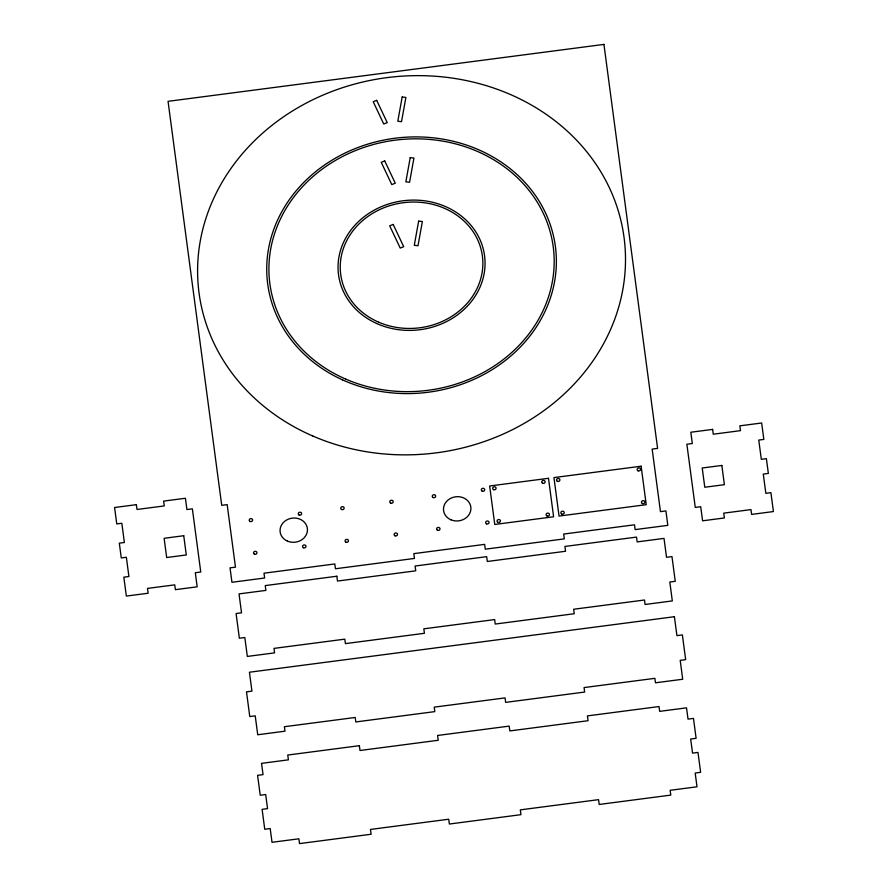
<?xml version="1.0" encoding="UTF-8"?>
<svg xmlns="http://www.w3.org/2000/svg" width="888" height="888" viewBox="0 0 888 888"><rect width="100%" height="100%" fill="white"/><g stroke="black" fill="none" stroke-linecap="round" stroke-linejoin="round"><path stroke-width="1.33" d="M402.175 97.014L397.802 121.234L401.52 121.656L405.894 97.436L402.175 97.014M410.223 157.609L405.849 181.829L409.579 182.262L413.941 158.042L410.223 157.609M418.648 221.101L414.285 245.321L418.004 245.743L422.377 221.523L418.648 221.101M376.679 100.344L373.204 101.709L383.738 123.987L387.224 122.611L376.679 100.344M384.726 160.939L381.252 162.315L391.786 184.582L395.271 183.217L384.726 160.939M393.162 224.431L389.677 225.796L400.222 248.074L403.707 246.698L393.162 224.431M603.94 44.4L168.054 101.332L221.723 505.328L227.173 504.617L235.475 567.143L230.025 567.854L231.946 582.284L264.635 578.01L263.991 573.204L334.82 563.947L335.464 568.764L414.463 558.441L413.83 553.635L484.659 544.377L485.292 549.184L564.302 538.872L563.658 534.054L634.498 524.808L635.131 529.614L667.82 525.352L665.911 510.922L660.461 511.632L652.158 449.106L657.597 448.396L603.94 44.4M136.375 504.662L114.585 507.514L116.761 523.931L121.834 523.265L124.387 542.501L119.314 543.167L121.279 557.93L126.351 557.276L128.904 576.512L123.832 577.167L126.351 596.07L148.141 593.228L147.497 588.411L174.747 584.859L175.38 589.665L197.18 586.824L195.305 572.727L200.755 572.016L192.363 508.824L186.913 509.534L185.414 498.257L163.625 501.11L164.258 505.916L137.018 509.479L136.375 504.662M712.62 429.404L690.82 432.245L692.318 443.523L686.868 444.233L695.271 507.425L700.71 506.715L702.586 520.812L724.375 517.959L723.742 513.153L750.982 509.59L751.625 514.407L773.415 511.555L770.906 492.651L765.845 493.317L763.28 474.081L768.353 473.415L766.388 458.652L761.327 459.318L758.763 440.071L763.835 439.416L761.649 422.999L739.859 425.84L740.503 430.647L713.253 434.21L712.62 429.404M548.495 478.299L489.654 485.991L494.76 524.464L553.601 516.783L548.495 478.299M641.125 466.211L553.946 477.589L559.052 516.072L646.231 504.684L641.125 466.211M183.738 535.73L164.125 538.295L166.678 557.531L186.291 554.967L183.738 535.73M721.844 465.445L702.219 468.009L704.783 487.246L724.397 484.682L721.844 465.445M336.841 576.234L265.246 585.592L265.889 590.398L239.027 593.905L241.536 612.809L236.086 613.519L239.372 638.239L244.822 637.529L247.33 656.432L274.581 652.869L273.981 648.395L344.81 639.149L345.41 643.622L424.409 633.299L423.82 628.826L494.649 619.58L495.238 624.053L574.247 613.73L573.648 609.257L644.477 600.01L645.077 604.484L672.316 600.921L669.807 582.017L675.257 581.307L671.972 556.587L666.522 557.298L664.013 538.394L637.151 541.913L636.518 537.096L564.923 546.453L565.556 551.259L487.312 561.482L486.68 556.665L415.085 566.022L415.728 570.829L337.484 581.052L336.841 576.234M674.414 616.716L249.428 672.227L251.937 691.13L246.498 691.841L249.772 716.561L255.222 715.85L257.731 734.753L284.981 731.19L284.382 726.717L355.211 717.471L355.811 721.944L434.809 711.621L434.221 707.148L505.05 697.901L505.649 702.375L584.648 692.052L584.049 687.578L654.889 678.332L655.477 682.805L682.717 679.242L680.208 660.339L685.658 659.629L682.373 634.909L676.922 635.619L674.414 616.716M359.351 745.687L287.756 755.044L288.4 759.851L261.538 763.358L263.037 774.625L257.587 775.346L260.228 795.248L265.679 794.538L267.554 808.635L262.104 809.345L264.746 829.259L270.196 828.548L272.017 842.301L298.879 838.794L299.522 843.6L371.117 834.254L370.474 829.436L448.718 819.224L449.361 824.031L520.945 814.673L520.312 809.867L598.556 799.655L599.189 804.461L670.784 795.104L670.151 790.298L697.002 786.79L695.182 773.037L700.632 772.327L697.979 752.414L692.54 753.124L690.664 739.027L696.114 738.317L693.473 718.414L688.022 719.125L686.524 707.847L659.662 711.355L659.018 706.548L587.423 715.895L588.067 720.712L509.823 730.924L509.19 726.118L437.595 735.464L438.228 740.281L359.995 750.493L359.351 745.687M482.228 491.153A1.698 1.499 -7 0 0 484.704 489.677A1.698 1.499 -7 0 0 482.095 488.544A1.698 1.499 -7 0 0 482.228 491.153M345.998 542.213A1.698 1.499 -7 0 0 348.473 540.748A1.698 1.499 -7 0 0 345.865 539.615A1.698 1.499 -7 0 0 345.998 542.213M341.647 509.512A1.698 1.499 -7 0 0 344.133 508.036A1.698 1.499 -7 0 0 341.514 506.915A1.698 1.499 -7 0 0 341.647 509.512M395.038 535.808A1.698 1.499 -7 0 0 397.513 534.343A1.698 1.499 -7 0 0 394.894 533.211A1.698 1.499 -7 0 0 395.038 535.808M390.687 503.108A1.698 1.499 -7 0 0 393.173 501.631A1.698 1.499 -7 0 0 390.554 500.51A1.698 1.499 -7 0 0 390.687 503.108M254.456 554.168A1.698 1.499 -7 0 0 256.943 552.702A1.698 1.499 -7 0 0 254.323 551.57A1.698 1.499 -7 0 0 254.456 554.168M250.116 521.467A1.698 1.499 -7 0 0 252.603 520.002A1.698 1.499 -7 0 0 249.983 518.87A1.698 1.499 -7 0 0 250.116 521.467M303.496 547.763A1.698 1.499 -7 0 0 305.983 546.298A1.698 1.499 -7 0 0 303.363 545.165A1.698 1.499 -7 0 0 303.496 547.763M299.156 515.062A1.698 1.499 -7 0 0 301.631 513.597A1.698 1.499 -7 0 0 299.023 512.465A1.698 1.499 -7 0 0 299.156 515.062M437.529 530.258A1.698 1.499 -7 0 0 440.015 528.793A1.698 1.499 -7 0 0 437.396 527.661A1.698 1.499 -7 0 0 437.529 530.258M433.189 497.558A1.698 1.499 -7 0 0 435.664 496.081A1.698 1.499 -7 0 0 433.055 494.949A1.698 1.499 -7 0 0 433.189 497.558M486.569 523.853A1.698 1.499 -7 0 0 489.044 522.388A1.698 1.499 -7 0 0 486.435 521.256A1.698 1.499 -7 0 0 486.569 523.853M497.957 522.366A1.698 1.499 -7 0 0 500.432 520.901A1.698 1.499 -7 0 0 497.824 519.769A1.698 1.499 -7 0 0 497.957 522.366M493.606 489.665A1.698 1.499 -7 0 0 496.092 488.189A1.698 1.499 -7 0 0 493.473 487.057A1.698 1.499 -7 0 0 493.606 489.665M546.997 515.961A1.698 1.499 -7 0 0 549.472 514.496A1.698 1.499 -7 0 0 546.864 513.364A1.698 1.499 -7 0 0 546.997 515.961M542.646 483.261A1.698 1.499 -7 0 0 545.132 481.784A1.698 1.499 -7 0 0 542.513 480.652A1.698 1.499 -7 0 0 542.646 483.261M561.76 514.041A1.698 1.499 -7 0 0 564.235 512.565A1.698 1.499 -7 0 0 561.627 511.433A1.698 1.499 -7 0 0 561.76 514.041M642.39 503.507A1.698 1.499 -7 0 0 644.877 502.031A1.698 1.499 -7 0 0 642.257 500.899A1.698 1.499 -7 0 0 642.39 503.507M557.409 481.329A1.698 1.499 -7 0 0 559.895 479.864A1.698 1.499 -7 0 0 557.276 478.732A1.698 1.499 -7 0 0 557.409 481.329M638.05 470.795A1.698 1.499 -7 0 0 640.537 469.33A1.698 1.499 -7 0 0 637.917 468.198A1.698 1.499 -7 0 0 638.05 470.795M450.893 519.78A13.742 12.132 -7 0 0 470.906 507.903A13.742 12.132 -7 0 0 449.816 498.779A13.742 12.132 -7 0 0 450.893 519.78M287.446 541.125A13.742 12.132 -7 0 0 307.448 529.248A13.742 12.132 -7 0 0 286.369 520.135A13.742 12.132 -7 0 0 287.446 541.125M345.909 379.176A142.868 126.14 -7 0 0 554.034 255.711A142.868 126.14 -7 0 0 334.709 160.85A142.868 126.14 -7 0 0 345.909 379.176M376.512 323.432A73.626 65.013 -7 0 0 485.037 261.538A73.626 65.013 -7 0 0 373.104 210.767A73.626 65.013 -7 0 0 376.512 323.432M342.513 379.875A145.066 128.083 -7 0 0 556.321 257.942A145.066 128.083 -7 0 0 335.808 157.92A145.066 128.083 -7 0 0 342.513 379.875M313.076 436.141A214.297 189.211 -7 0 0 625.285 250.938A214.297 189.211 -7 0 0 296.292 108.658A214.297 189.211 -7 0 0 313.076 436.141M378.732 322.211A71.428 63.07 -7 0 0 482.795 260.473A71.428 63.07 -7 0 0 373.127 213.053A71.428 63.07 -7 0 0 378.732 322.211"/></g></svg>
